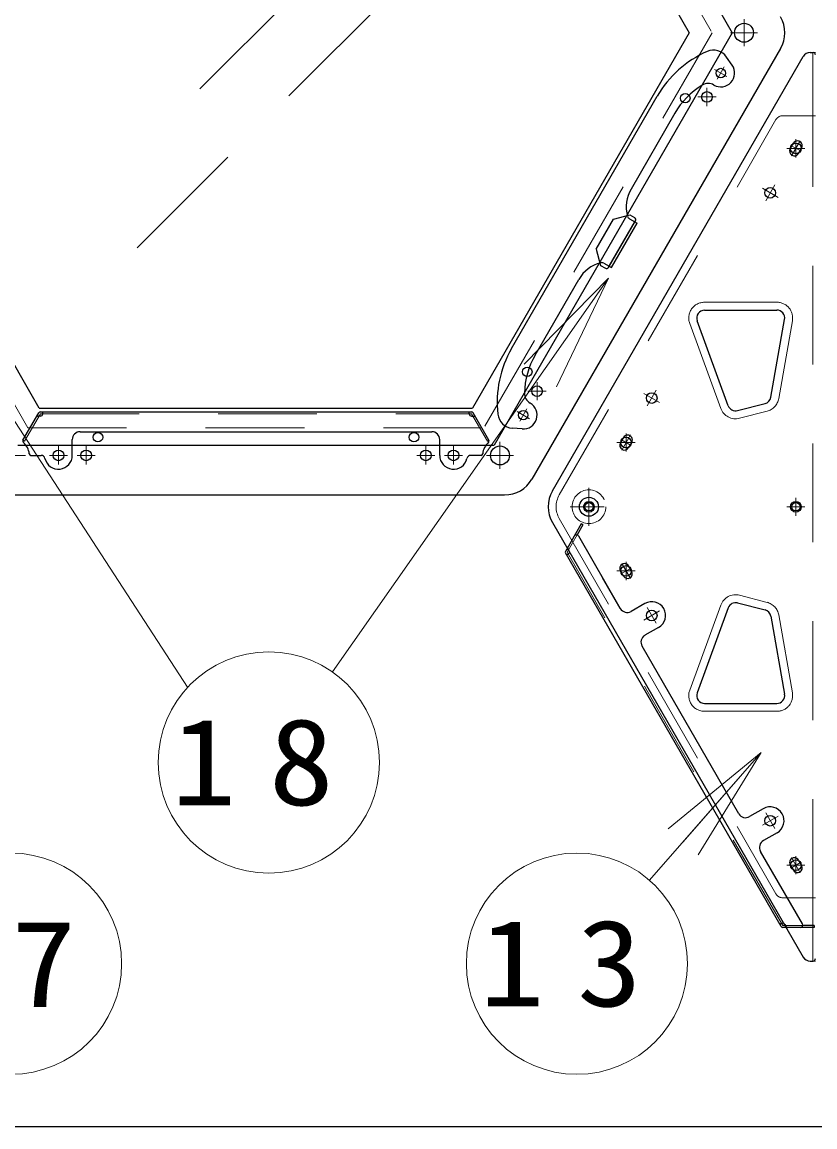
# Model space of a CAD drawing. Units: millimetres on the paper, scale 1:50. Extents: x -385 to 840, y 0 to 267.
# Drawn here: x 300.7 to 320.77, y 165.79 to 193.76 of the extents above; entities that cross this region are included whole.
import ezdxf

# ---------------------------------------------------------------- set-up
doc = ezdxf.new("R2010")
doc.units = ezdxf.units.MM
doc.linetypes.add('USER1', pattern=[4.5, 2.5, -2])
doc.linetypes.add('USER2', pattern=[6, 3, -1, 1, -1])
doc.layers.add('1_50', color=7, linetype='Continuous', lineweight=25)
doc.styles.add('ＭＳ ゴシック', font='')
doc.styles.get('ＭＳ ゴシック').set_extended_font_data('MS Gothic')

# ---------------------------------------------------------------- blocks, each defined once
blk = doc.blocks.new('open_arrow')
at = {"color": 0, "linetype": 'Continuous', "lineweight": -2}
blk.add_lwpolyline([(7.5, 1.25), (0, 0), (7.5, -1.25)], dxfattribs=at)

msp = doc.modelspace()

# ---------------------------------------------------------------- linework, layer by layer
at = {"layer": '1_50', "color": 4}
for p, q in [((312.653, 203.935), (318.681, 193.495)), ((312.11, 202.995), (317.595, 193.495)), ((301.141, 183.995), (295.656, 193.495)), ((317.595, 193.495), (312.11, 183.995)), ((318.681, 193.495), (312.653, 183.055)), ((301.141, 183.995), (312.11, 183.995)), ((300.598, 183.055), (312.653, 183.055))]:
    msp.add_line(p, q, dxfattribs=at)
at = {"layer": '1_50', "color": 4, "linetype": 'USER1', "lineweight": 13}
for p, q in [((312.399, 203.495), (318.173, 193.495)), ((300.852, 183.495), (295.079, 193.495)), ((318.173, 193.495), (312.399, 183.495)), ((320.726, 192.995), (320.726, 191.395)), ((320.726, 192.995), (320.79, 192.995)), ((319.962, 191.395), (320.79, 191.395)), ((320.726, 171.595), (320.726, 191.395)), ((314.304, 181.795), (319.789, 191.295)), ((317.982, 186.673), (319.812, 186.673)), ((318.393, 183.985), (317.606, 186.136)), ((319.859, 184.232), (320.206, 186.204)), ((318.869, 183.735), (319.565, 183.914)), ((300.852, 183.495), (312.399, 183.495)), ((314.304, 181.195), (319.789, 171.695)), ((318.869, 179.254), (319.565, 179.075)), ((318.393, 179.005), (317.606, 176.854)), ((319.859, 178.757), (320.206, 176.785)), ((317.982, 176.316), (319.812, 176.316)), ((319.962, 171.595), (320.79, 171.595)), ((320.726, 171.595), (320.726, 169.995))]:
    msp.add_line(p, q, dxfattribs=at)
at = {"layer": '1_50'}
for p, q in [((305.205, 192.074), (312.504, 199.373)), ((307.459, 191.895), (311.423, 195.859)), ((303.614, 188.051), (305.911, 190.347)), ((353.504, 165.795), (208.99, 165.795))]:
    msp.add_line(p, q, dxfattribs=at)
at = {"layer": '1_50', "linetype": 'USER2', "lineweight": 13}
for p, q in [((318.981, 193.835), (318.981, 193.155)), ((319.321, 193.495), (318.641, 193.495)), ((312.803, 183.135), (312.803, 182.455)), ((300.788, 182.795), (300.108, 182.795)), ((313.143, 182.795), (312.463, 182.795)), ((315.055, 181.973), (315.055, 181.016)), ((314.576, 181.495), (315.438, 181.495))]:
    msp.add_line(p, q, dxfattribs=at)
at = {"layer": '1_50', "color": 131}
for p, q in [((319.905, 193.095), (313.612, 182.195)), ((320.655, 192.995), (320.73, 192.995)), ((314.131, 181.895), (320.482, 192.895)), ((317.982, 186.473), (319.812, 186.473)), ((318.581, 184.053), (317.794, 186.204)), ((319.662, 184.267), (320.009, 186.239)), ((318.819, 183.929), (319.515, 184.108)), ((300.333, 181.795), (312.919, 181.795)), ((314.131, 181.095), (320.482, 170.095)), ((318.819, 179.061), (319.515, 178.882)), ((318.581, 178.936), (317.794, 176.785)), ((319.662, 178.723), (320.009, 176.751)), ((317.982, 176.516), (319.812, 176.516)), ((320.655, 169.995), (320.73, 169.995))]:
    msp.add_line(p, q, dxfattribs=at)
at = {"layer": '1_50', "color": 70}
for p, q in [((318.68, 192.673), (318.538, 192.88)), ((313.095, 185.5), (316.784, 191.889)), ((317.229, 191.46), (316.12, 189.539)), ((320.15, 190.559), (320.23, 190.698)), ((320.358, 190.439), (320.438, 190.578)), ((315.567, 187.582), (316.217, 188.708)), ((315.623, 187.55), (316.273, 188.676)), ((316.078, 188.788), (316.273, 188.676)), ((315.428, 187.662), (315.623, 187.55)), ((313.69, 185.33), (314.799, 187.251)), ((313.364, 183.466), (313.115, 183.486)), ((315.93, 183.25), (315.85, 183.111)), ((316.138, 183.13), (316.058, 182.991)), ((315.93, 179.739), (315.85, 179.878)), ((316.138, 179.859), (316.058, 179.998)), ((320.15, 172.43), (320.23, 172.291)), ((320.358, 172.55), (320.438, 172.411))]:
    msp.add_line(p, q, dxfattribs=at)
at = {"layer": '1_50', "color": 190, "linetype": 'USER2', "lineweight": 13}
for p, q in [((318.236, 192.565), (318.548, 192.385)), ((318.302, 192.319), (318.482, 192.631)), ((313.236, 183.905), (313.548, 183.725)), ((313.482, 183.97), (313.302, 183.659))]:
    msp.add_line(p, q, dxfattribs=at)
at = {"layer": '1_50', "color": 2, "linetype": 'USER2', "lineweight": 13}
for p, q in [((318.042, 191.639), (318.042, 192.099)), ((317.812, 191.869), (318.272, 191.869)), ((320.294, 190.799), (320.294, 190.339)), ((320.524, 190.569), (320.064, 190.569)), ((319.529, 189.244), (319.759, 189.642)), ((319.843, 189.328), (319.445, 189.558)), ((313.742, 184.191), (313.742, 184.651)), ((313.512, 184.421), (313.972, 184.421)), ((316.843, 184.132), (316.445, 184.362)), ((316.529, 184.047), (316.759, 184.446)), ((315.994, 183.351), (315.994, 182.891)), ((301.626, 183.025), (301.626, 182.565)), ((302.326, 182.565), (302.326, 183.025)), ((310.926, 182.565), (310.926, 183.025)), ((311.626, 183.025), (311.626, 182.565)), ((316.224, 183.121), (315.764, 183.121)), ((301.856, 182.795), (301.396, 182.795)), ((302.556, 182.795), (302.096, 182.795)), ((311.156, 182.795), (310.696, 182.795)), ((311.856, 182.795), (311.396, 182.795)), ((315.055, 181.725), (315.055, 181.265)), ((320.294, 181.725), (320.294, 181.265)), ((315.285, 181.495), (314.825, 181.495)), ((320.524, 181.495), (320.064, 181.495)), ((316.224, 179.869), (315.764, 179.869)), ((315.994, 180.099), (315.994, 179.639)), ((316.843, 178.858), (316.445, 178.628)), ((316.445, 178.628), (316.843, 178.858)), ((316.529, 178.942), (316.759, 178.544)), ((316.529, 178.942), (316.759, 178.544)), ((319.529, 173.746), (319.759, 173.347)), ((319.529, 173.746), (319.759, 173.347)), ((319.843, 173.662), (319.445, 173.432)), ((319.445, 173.432), (319.843, 173.662)), ((320.294, 172.651), (320.294, 172.191)), ((320.524, 172.421), (320.064, 172.421))]:
    msp.add_line(p, q, dxfattribs=at)
at = {"layer": '1_50', "color": 70, "linetype": 'USER2', "lineweight": 13}
for p, q in [((320.184, 190.378), (320.404, 190.759)), ((320.424, 190.494), (320.164, 190.644)), ((316.104, 183.312), (315.884, 182.93)), ((316.124, 183.046), (315.864, 183.196)), ((316.124, 179.944), (315.864, 179.794)), ((316.104, 179.678), (315.884, 180.059)), ((320.184, 172.612), (320.404, 172.23)), ((320.424, 172.496), (320.164, 172.346))]:
    msp.add_line(p, q, dxfattribs=at)
at = {"layer": '1_50', "color": 40}
for p, q in [((315.679, 188.776), (316.089, 188.886)), ((316.089, 188.886), (316.21, 188.816)), ((315.239, 188.014), (315.679, 188.776)), ((315.552, 187.556), (316.232, 188.734)), ((315.239, 188.014), (315.349, 187.604)), ((315.349, 187.604), (315.47, 187.534))]:
    msp.add_line(p, q, dxfattribs=at)
at = {"layer": '1_50', "lineweight": 13}
for p, q in [((297.602, 188.131), (304.892, 176.93)), ((315.547, 187.278), (308.559, 177.314)), ((316.591, 172.038), (319.411, 175.275)), ((317.063, 173.342), (319.411, 175.275)), ((319.411, 175.275), (317.44, 173.013)), ((319.411, 175.275), (317.817, 172.685))]:
    msp.add_line(p, q, dxfattribs=at)
at = {"layer": '1_50', "color": 190}
for p, q in [((300.727, 183.178), (301.129, 183.875)), ((301.167, 183.789), (301.103, 183.789)), ((301.164, 183.895), (312.087, 183.895)), ((301.227, 183.849), (301.227, 183.895)), ((312.024, 183.849), (312.024, 183.895)), ((312.084, 183.789), (312.149, 183.789)), ((312.524, 183.178), (312.122, 183.875)), ((302.176, 183.395), (311.076, 183.395)), ((301.976, 182.795), (301.976, 183.195)), ((311.276, 182.795), (311.276, 183.195)), ((300.926, 182.795), (301.187, 182.795)), ((312.325, 182.795), (312.064, 182.795)), ((314.862, 181.06), (314.46, 180.365)), ((314.902, 181.037), (314.754, 180.782)), ((314.902, 181.037), (314.862, 181.06)), ((314.789, 180.755), (315.849, 178.919)), ((314.554, 180.375), (314.522, 180.431)), ((319.922, 170.865), (314.46, 180.325)), ((314.532, 180.293), (314.492, 180.27)), ((315.849, 178.919), (315.399, 179.698)), ((316.469, 179.046), (316.122, 178.846)), ((316.819, 178.44), (316.472, 178.24)), ((318.849, 173.723), (316.399, 177.966)), ((319.469, 173.85), (319.122, 173.65)), ((319.819, 173.243), (319.472, 173.043)), ((320.459, 170.935), (319.399, 172.77)), ((319.93, 170.943), (319.89, 170.92)), ((320.012, 170.921), (320.044, 170.865)), ((320.76, 170.845), (319.957, 170.845)), ((320.76, 170.891), (320.465, 170.891)), ((320.76, 170.891), (320.76, 170.845))]:
    msp.add_line(p, q, dxfattribs=at)
at = {"layer": '1_50', "color": 190, "linetype": 'USER1', "lineweight": 13}
for p, q in [((300.767, 183.156), (301.167, 183.849)), ((301.167, 183.849), (312.084, 183.849)), ((312.484, 183.156), (312.084, 183.849)), ((300.767, 183.156), (300.728, 183.179)), ((312.484, 183.156), (312.524, 183.179)), ((314.754, 180.782), (314.502, 180.345)), ((319.96, 170.891), (314.502, 180.345)), ((320.465, 170.891), (319.96, 170.891))]:
    msp.add_line(p, q, dxfattribs=at)
at = {"layer": '1_50', "color": 131, "linetype": 'USER2', "lineweight": 13}
for p, q in [((315.055, 181.64), (315.055, 181.35)), ((320.294, 181.64), (320.294, 181.35)), ((315.2, 181.495), (314.91, 181.495)), ((320.439, 181.495), (320.149, 181.495))]:
    msp.add_line(p, q, dxfattribs=at)
at = {"layer": '1_50', "linetype": 'USER1', "lineweight": 13}
msp.add_line((320.726, 169.995), (320.79, 169.995), dxfattribs=at)
at = {"layer": '1_50', "color": 131}
for centre, radius in [((318.981, 193.495), 0.24), ((312.803, 182.795), 0.24), ((315.055, 181.495), 0.24), ((315.055, 181.495), 0.105), ((320.294, 181.495), 0.105)]:
    msp.add_circle(centre, radius, dxfattribs=at)
at = {"layer": '1_50', "color": 190}
for centre in [(318.392, 192.475), (313.392, 183.815)]:
    msp.add_circle(centre, 0.12, dxfattribs=at)
at = {"layer": '1_50', "color": 4}
for centre in [(317.494, 191.839), (313.494, 184.911), (302.626, 183.255), (310.626, 183.255)]:
    msp.add_circle(centre, 0.12, dxfattribs=at)
at = {"layer": '1_50', "color": 2}
for centre in [(318.042, 191.869), (320.294, 190.569), (319.644, 189.443), (313.742, 184.421), (316.644, 184.247), (315.994, 183.121), (301.626, 182.795), (302.326, 182.795), (310.926, 182.795), (311.626, 182.795), (315.055, 181.495), (320.294, 181.495), (315.994, 179.869), (316.644, 178.743), (316.644, 178.743), (319.644, 173.547), (319.644, 173.547), (320.294, 172.421)]:
    msp.add_circle(centre, 0.135, dxfattribs=at)
at = {"layer": '1_50', "color": 4, "linetype": 'USER1', "lineweight": 13}
msp.add_circle((315.055, 181.495), 0.427, dxfattribs=at)
at = {"layer": '1_50', "lineweight": 13}
for centre in [(306.951, 175.021), (300.425, 169.927), (314.751, 169.927)]:
    msp.add_circle(centre, 2.8, dxfattribs=at)
at = {"layer": '1_50', "color": 131}
for centre, radius, start, end in [((319.212, 193.495), 0.8, 330, 30), ((320.655, 192.795), 0.2, 90, 150), ((320.73, 192.935), 0.06, 0, 90), ((317.982, 186.273), 0.2, 90, 200.1055), ((319.812, 186.273), 0.2, 350.0279, 90), ((318.769, 184.122), 0.2, 200.1055, 284.4383), ((319.465, 184.301), 0.2, 284.4383, 350.0279), ((312.919, 182.595), 0.8, 270, 330), ((314.824, 181.495), 0.8, 150, 210), ((318.769, 178.867), 0.2, 75.5617, 159.8945), ((319.465, 178.688), 0.2, 9.9721, 75.5617), ((317.982, 176.716), 0.2, 159.8945, 270), ((319.812, 176.716), 0.2, 270, 9.9721), ((320.655, 170.195), 0.2, 210, 270), ((320.73, 170.055), 0.06, 270, 0)]:
    msp.add_arc(centre, radius, start, end, dxfattribs=at)
at = {"layer": '1_50', "color": 70}
for centre, radius, start, end in [((319.133, 190.533), 2.713, 113.5555, 150), ((318.209, 192.653), 0.4, 34.5491, 113.5555), ((318.392, 192.475), 0.35, 240, 34.5491), ((318.961, 190.46), 2, 121.3056, 150), ((318.072, 191.921), 0.29, 60, 121.3056), ((320.334, 190.638), 0.12, 330, 150), ((320.254, 190.499), 0.12, 150, 330), ((316.899, 189.089), 0.9, 150, 195.5225), ((316.128, 188.874), 0.1, 195.5225, 240), ((315.578, 186.801), 0.9, 104.4775, 150), ((315.378, 187.575), 0.1, 60, 104.4775), ((315.445, 184.144), 2.713, 150, 186.4445), ((315.422, 184.33), 2, 150, 178.6944), ((313.712, 184.369), 0.29, 178.6944, 240), ((313.392, 183.815), 0.35, 265.4509, 60), ((313.146, 183.884), 0.4, 186.4445, 265.4509), ((316.034, 183.19), 0.12, 330, 150), ((315.954, 183.051), 0.12, 150, 330), ((315.954, 179.938), 0.12, 30, 210), ((316.034, 179.799), 0.12, 210, 30), ((320.254, 172.49), 0.12, 30, 210), ((320.334, 172.351), 0.12, 210, 30)]:
    msp.add_arc(centre, radius, start, end, dxfattribs=at)
at = {"layer": '1_50', "color": 4, "linetype": 'USER1', "lineweight": 13}
for centre, radius, start, end in [((319.962, 191.195), 0.2, 90, 150), ((317.982, 186.273), 0.4, 90, 200.1055), ((319.812, 186.273), 0.4, 350.0279, 90), ((319.465, 184.301), 0.4, 284.4383, 350.0279), ((318.769, 184.122), 0.4, 200.1055, 284.4383), ((314.824, 181.495), 0.6, 150, 210), ((318.769, 178.867), 0.4, 75.5617, 159.8945), ((319.465, 178.688), 0.4, 9.9721, 75.5617), ((317.982, 176.716), 0.4, 159.8945, 270), ((319.812, 176.716), 0.4, 270, 9.9721), ((319.962, 171.795), 0.2, 210, 270)]:
    msp.add_arc(centre, radius, start, end, dxfattribs=at)
at = {"layer": '1_50', "color": 40}
for centre, start, end in [((316.18, 188.764), 330, 60), ((315.5, 187.586), 240, 330)]:
    msp.add_arc(centre, 0.06, start, end, dxfattribs=at)
at = {"layer": '1_50', "color": 190}
for centre, radius, start, end in [((301.103, 183.749), 0.04, 90, 150), ((301.164, 183.855), 0.04, 90, 150), ((301.167, 183.849), 0.06, 270, 0), ((312.084, 183.849), 0.06, 180, 270), ((312.087, 183.855), 0.04, 30, 90), ((312.149, 183.749), 0.04, 30, 90), ((302.176, 183.195), 0.2, 90, 180), ((311.076, 183.195), 0.2, 0, 90), ((300.762, 183.158), 0.04, 150, 229.1931), ((300.448, 182.795), 0.44, 4.7802, 49.1931), ((312.803, 182.795), 0.44, 130.8069, 175.2198), ((312.49, 183.158), 0.04, 310.8069, 30), ((300.926, 182.835), 0.04, 184.7802, 270), ((301.187, 182.695), 0.1, 12.8396, 90), ((301.626, 182.795), 0.35, 192.8396, 0), ((311.626, 182.795), 0.35, 180, 347.1604), ((312.064, 182.695), 0.1, 90, 167.1604), ((312.325, 182.835), 0.04, 270, 355.2198), ((314.737, 180.725), 0.06, 30, 150), ((314.556, 180.451), 0.04, 150, 210), ((314.495, 180.345), 0.04, 150, 210), ((314.502, 180.345), 0.06, 300, 30), ((316.644, 178.743), 0.35, 300, 120), ((316.022, 179.019), 0.2, 210, 300), ((316.572, 178.066), 0.2, 120, 210), ((319.022, 173.823), 0.2, 210, 300), ((319.644, 173.547), 0.35, 300, 120), ((319.572, 172.87), 0.2, 120, 210), ((319.96, 170.891), 0.06, 30, 120), ((320.407, 170.905), 0.06, 270, 30), ((319.957, 170.885), 0.04, 210, 270), ((320.079, 170.885), 0.04, 210, 270)]:
    msp.add_arc(centre, radius, start, end, dxfattribs=at)

# ---------------------------------------------------------------- block references
at = {"layer": '1_50', "lineweight": 13}
for p, xscale, yscale, rotation in [((315.547, 187.278), 0.4, 0.4, 235), ((316.591, 172.038), 0.001, 0.001, 48.9)]:
    msp.add_blockref('open_arrow', p, dxfattribs=dict(at, xscale=xscale, yscale=yscale, rotation=rotation))

# ---------------------------------------------------------------- texts
at = {"layer": '1_50', "char_height": 2.199, "attachment_point": 5, "style": 'ＭＳ ゴシック'}
for s, insert in [('\\T1.5;\\W1.1;18', (306.951, 175.021)), ('\\T1.5;\\W1.1;17', (300.425, 169.927)), ('\\T1.5;\\W1.1;13', (314.751, 169.927))]:
    msp.add_mtext(s, dxfattribs=dict(at, insert=insert))

doc.saveas('drawing.dxf')
